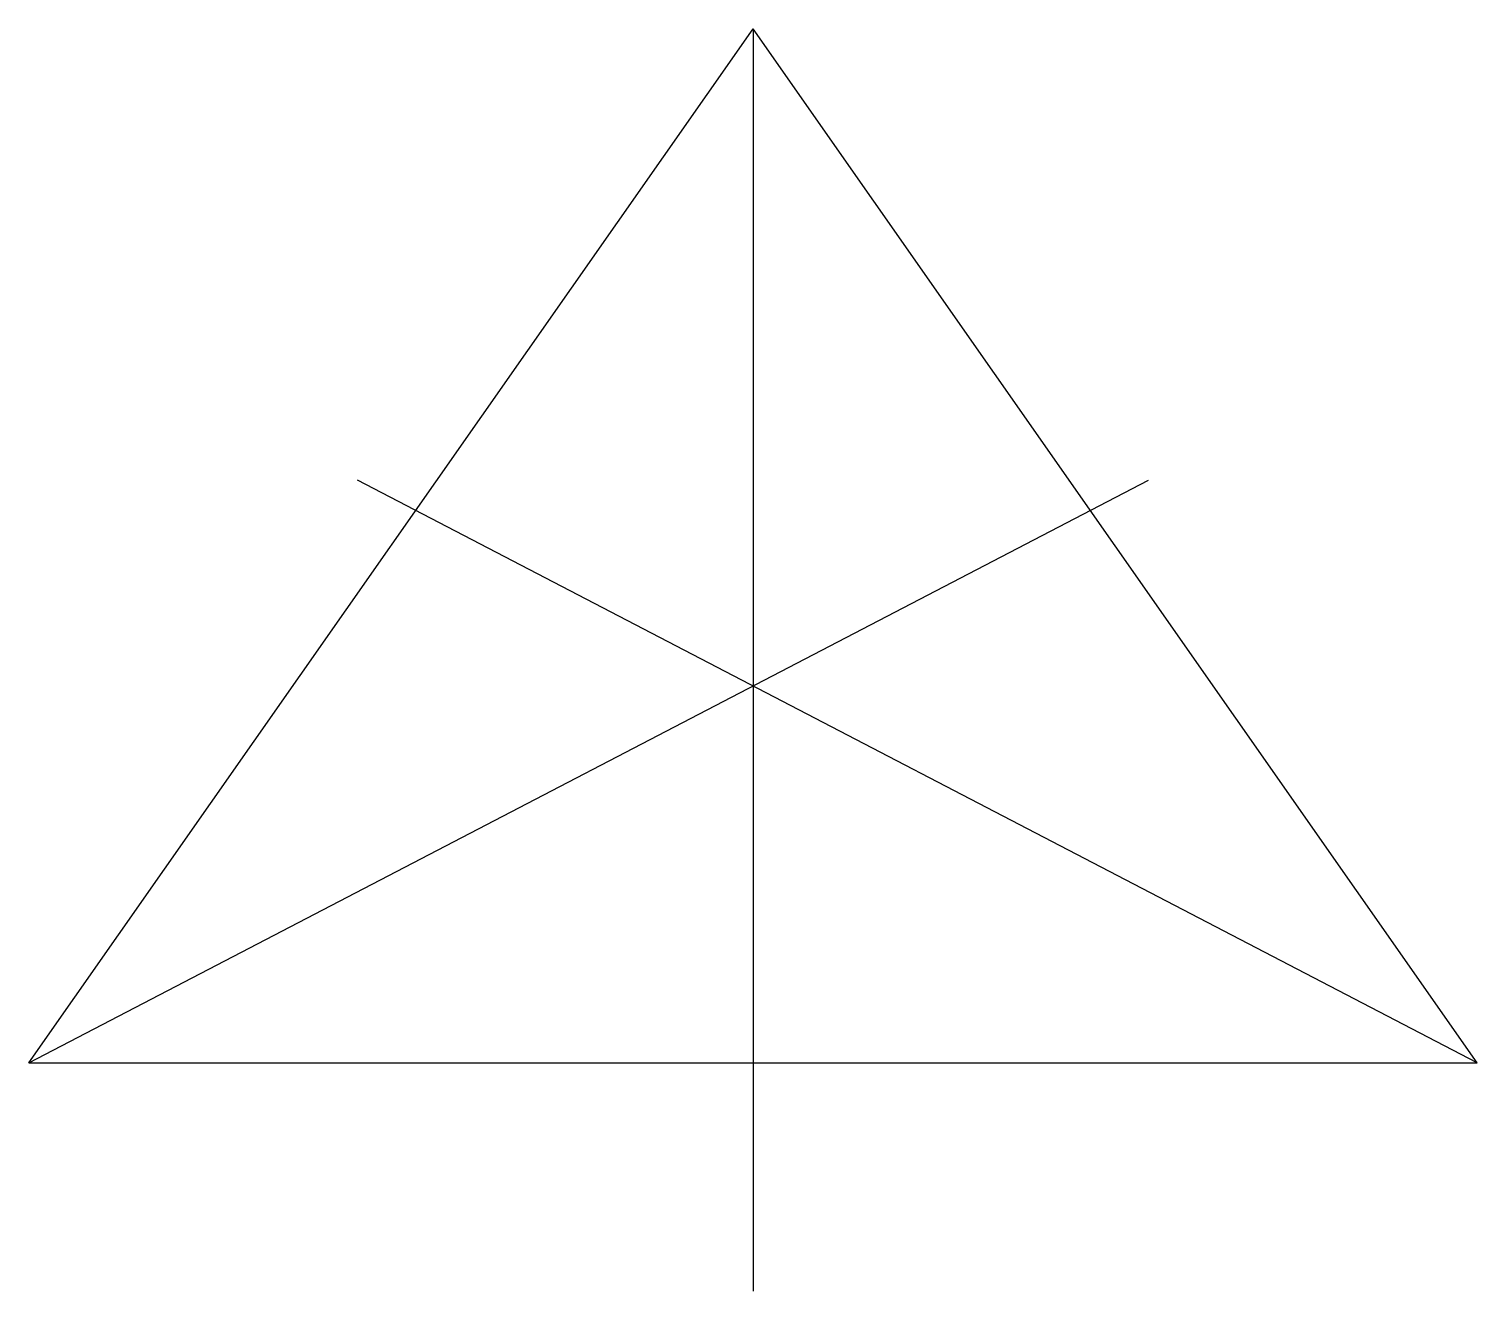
# Model space of a CAD drawing. Header units: millimetres. Extents: x 12.8 to 47.2, y 10 to 40.
import ezdxf

# ---------------------------------------------------------------- set-up
doc = ezdxf.new("R2010")
doc.units = ezdxf.units.MM
doc.layers.get('0').update_dxf_attribs({"lineweight": 25, "true_color": 0xffffff})

msp = doc.modelspace()

# ---------------------------------------------------------------- linework, layer by layer
for p, q in [((12.793, 15.425), (30, 40)), ((47.207, 15.425), (30, 40)), ((30, 40), (30, 10)), ((12.793, 15.425), (39.403, 29.278)), ((47.207, 15.425), (20.597, 29.278)), ((12.793, 15.425), (47.207, 15.425))]:
    msp.add_line(p, q)

doc.saveas('drawing.dxf')
